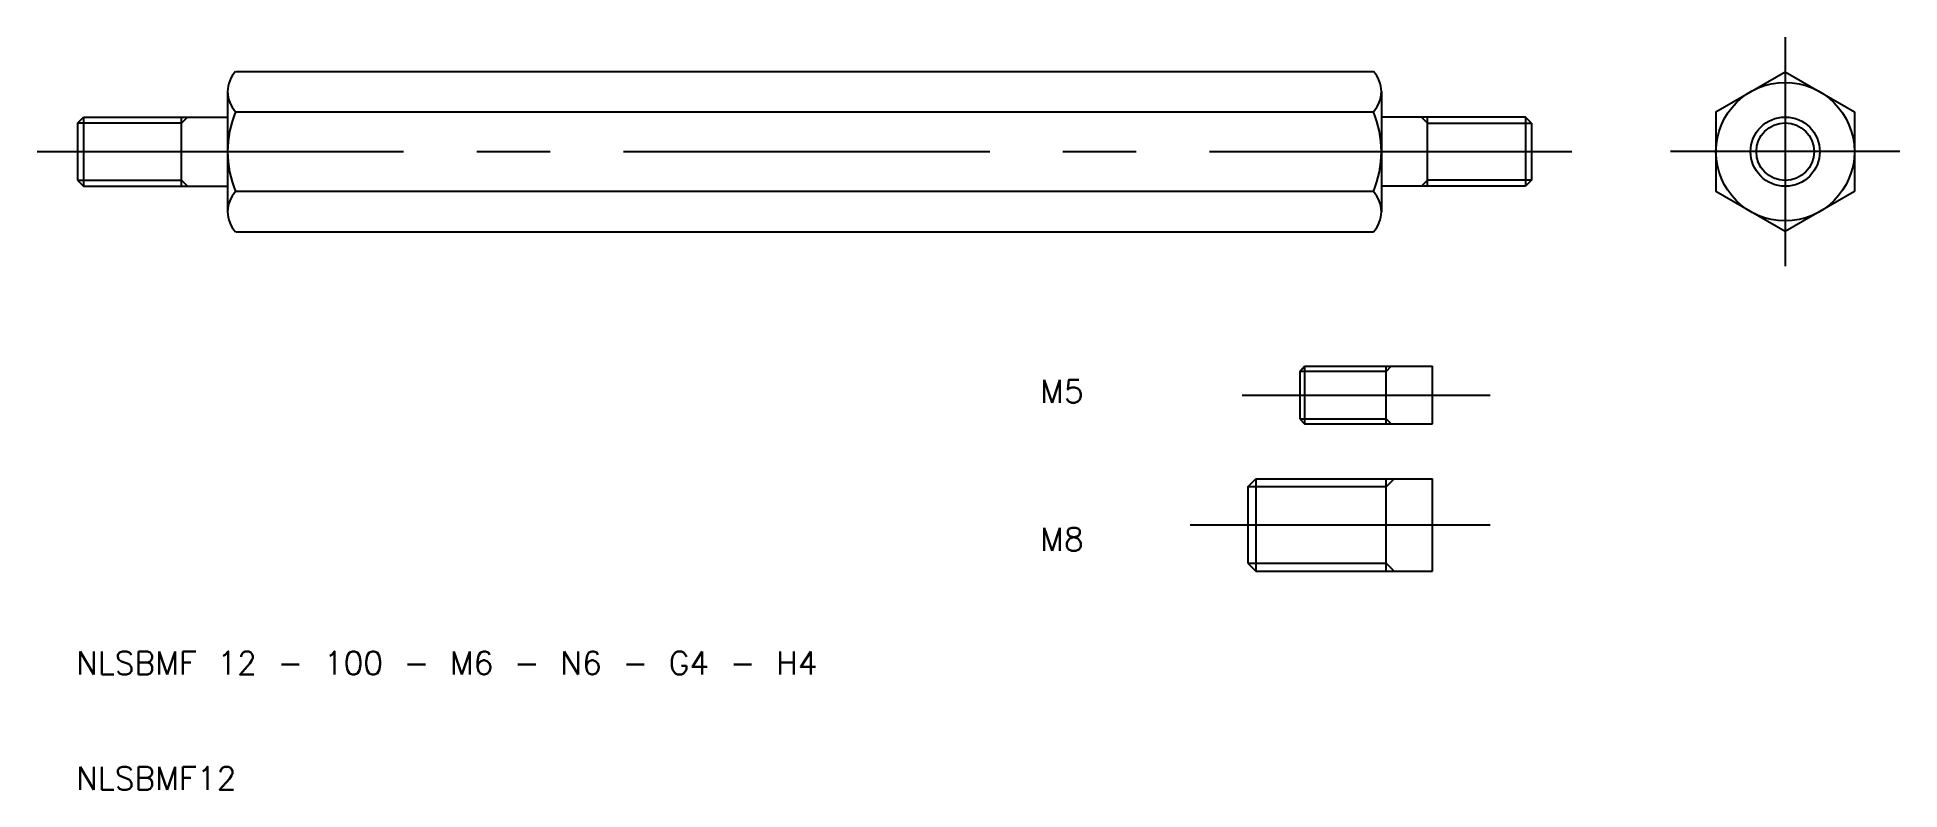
# Model space of a CAD drawing. Extents: x -42 to 120, y -5 to 60.
import ezdxf

# ---------------------------------------------------------------- set-up
doc = ezdxf.new("R2010")
doc.units = 0
doc.linetypes.add('CENTER', pattern=[50.8, 31.75, -6.35, 6.35, -6.35])
doc.layers.get('0').update_dxf_attribs({"linetype": 'CONTINUOUS'})
doc.layers.add('CENTER', color=1, linetype='CENTER')
doc.styles.get("Standard").update_dxf_attribs({"font": 'txt.shx', "bigfont": 'extfont.shx'})

msp = doc.modelspace()

# ---------------------------------------------------------------- linework, layer by layer
at = {"color": 7, "linetype": 'CONTINUOUS'}
for p, q in [((-24.3, 56.95), (74.31, 56.95)), ((104, 53.46), (110, 56.93)), ((110, 56.93), (116, 53.46)), ((-25, 55.21), (-25, 52.5)), ((75, 55.21), (75, 52.5)), ((-24.3, 53.46), (74.31, 53.46)), ((104, 53.46), (104, 46.54)), ((116, 53.46), (116, 46.54)), ((-38, 52.48), (-37.48, 53)), ((-38, 52.48), (-38, 47.52)), ((-37.48, 53), (-25, 53)), ((-37.48, 53), (-37.48, 47)), ((-29, 47), (-29, 53)), ((-25, 52.5), (-25, 47.5)), ((87.48, 53), (75, 53)), ((75, 52.5), (75, 47.5)), ((79, 47), (79, 53)), ((88, 52.48), (87.48, 53)), ((87.48, 53), (87.48, 47)), ((88, 52.48), (88, 47.52)), ((-38, 47.52), (-37.48, 47)), ((-37.48, 47), (-25, 47)), ((-25, 47.5), (-25, 44.79)), ((75, 47.5), (75, 44.79)), ((87.48, 47), (75, 47)), ((88, 47.52), (87.48, 47)), ((74.31, 46.54), (-24.3, 46.54)), ((110, 43.07), (104, 46.54)), ((116, 46.54), (110, 43.07)), ((-24.3, 43.05), (74.31, 43.05)), ((67.92, 30.94), (68.35, 31.38)), ((67.92, 30.94), (67.92, 26.81)), ((68.35, 31.38), (79.42, 31.38)), ((68.35, 31.38), (68.35, 26.38)), ((75.42, 26.38), (75.42, 31.38)), ((79.42, 26.38), (79.42, 31.38)), ((67.92, 26.81), (68.35, 26.38)), ((68.35, 26.38), (79.42, 26.38)), ((63.42, 20.93), (64.11, 21.62)), ((64.11, 21.62), (64.11, 13.62)), ((64.11, 21.62), (79.42, 21.62)), ((75.42, 13.62), (75.42, 21.62)), ((79.42, 13.62), (79.42, 21.62)), ((63.42, 20.93), (63.42, 14.31)), ((63.42, 14.31), (64.11, 13.62)), ((64.11, 13.62), (79.42, 13.62))]:
    msp.add_line(p, q, dxfattribs=at)
at = {"color": 3, "linetype": 'CONTINUOUS'}
for p, q in [((-29, 52.48), (-38, 52.48)), ((-29, 52.48), (-28.48, 53)), ((79, 52.48), (78.48, 53)), ((79, 52.48), (88, 52.48)), ((-38, 47.52), (-29, 47.52)), ((-29, 47.52), (-28.48, 47)), ((79, 47.52), (78.48, 47)), ((88, 47.52), (79, 47.52)), ((75.42, 30.94), (67.92, 30.94)), ((75.42, 30.94), (75.85, 31.38)), ((67.92, 26.81), (75.42, 26.81)), ((75.42, 26.81), (75.85, 26.38)), ((75.42, 20.93), (76.11, 21.62)), ((75.42, 20.93), (63.42, 20.93)), ((63.42, 14.31), (75.42, 14.31)), ((75.42, 14.31), (76.11, 13.62))]:
    msp.add_line(p, q, dxfattribs=at)
at = {"color": 7, "linetype": 'CONTINUOUS'}
for radius in [6, 3]:
    msp.add_circle((110, 50), radius, dxfattribs=at)
at = {"color": 3, "linetype": 'CONTINUOUS'}
msp.add_circle((110, 50), 2.5, dxfattribs=at)
at = {"color": 7, "linetype": 'CONTINUOUS'}
for centre, radius, start, end in [((-22.47, 55.21), 2.53, 136.5208, 180), ((72.47, 55.21), 2.53, 0, 43.4792), ((-22.47, 55.21), 2.53, 180, 223.4792), ((72.47, 55.21), 2.53, 316.5208, 0), ((-16.02, 50), 8.98, 157.3108, 202.6892), ((66.02, 50), 8.98, 337.3108, 22.6892), ((-22.47, 44.79), 2.53, 136.5208, 180), ((72.47, 44.79), 2.53, 0, 43.4792), ((-22.47, 44.79), 2.53, 180, 223.4792), ((72.47, 44.79), 2.53, 316.5208, 0)]:
    msp.add_arc(centre, radius, start, end, dxfattribs=at)
at = {"layer": 'CENTER', "color": 1, "linetype": 'CENTER'}
for p, q in [((110, 59.93), (110, 40.07)), ((-41.5, 50), (91.5, 50)), ((119.93, 50), (100.07, 50))]:
    msp.add_line(p, q, dxfattribs=at)
at = {"layer": 'CENTER'}
for p, q in [((62.92, 28.88), (84.42, 28.88)), ((58.42, 17.62), (84.42, 17.62))]:
    msp.add_line(p, q, dxfattribs=at)

# ---------------------------------------------------------------- texts
at = {"color": 7, "linetype": 'CONTINUOUS'}
for s, p in [('M5', (45.43, 28.22)), ('M8', (45.43, 15.38)), ('NLSBMF 12 - 100 - M6 - N6 - G4 - H4', (-38.13, 4.64)), ('NLSBMF12', (-38.13, -5.36))]:
    msp.add_text(s, height=2, dxfattribs=at).set_placement(p)

doc.saveas('drawing.dxf')
